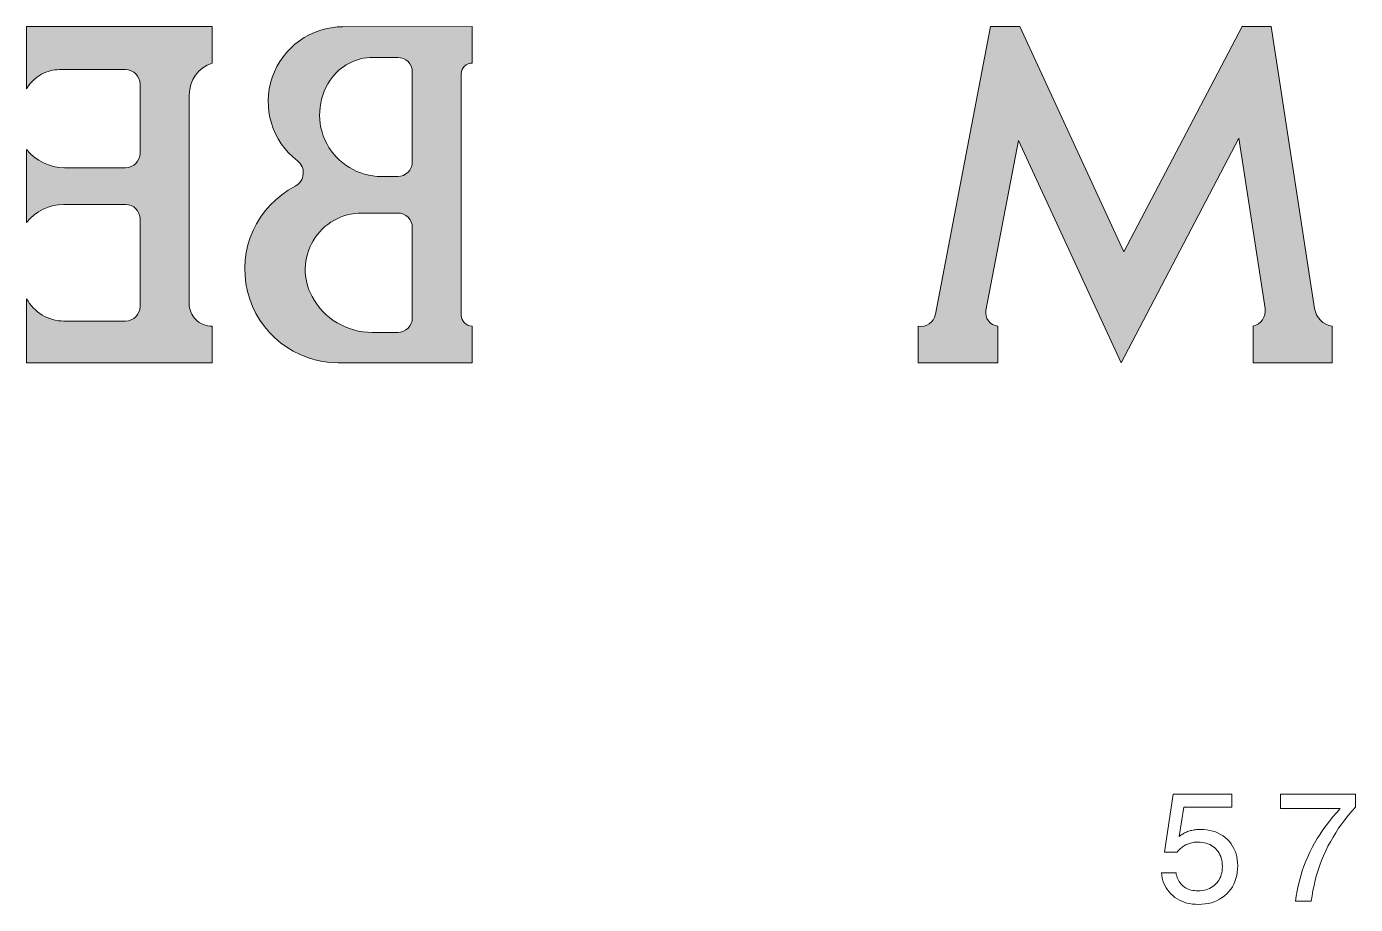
# Model space of a CAD drawing. Extents: x 0 to 297, y 0 to 420.
# Drawn here: x 183.38 to 219.76, y 346.57 to 370.59 of the extents above; entities that cross this region are included whole.
import ezdxf

# ---------------------------------------------------------------- set-up
doc = ezdxf.new("R2010")
doc.units = 0

msp = doc.modelspace()

# ---------------------------------------------------------------- linework, layer by layer
at = {"color": 7, "lineweight": 18, "ltscale": 0.04267}
msp.add_line((183.376, 370.595), (183.376, 368.888), dxfattribs=at)
at = {"color": 7, "lineweight": 18, "ltscale": 0.126993}
for p, q in [((183.376, 370.595), (188.455, 370.595)), ((183.376, 361.395), (188.455, 361.395))]:
    msp.add_line(p, q, dxfattribs=at)
at = {"color": 7, "lineweight": 18, "ltscale": 0.025}
for p, q in [((188.455, 369.595), (188.455, 370.595)), ((188.455, 361.395), (188.455, 362.395)), ((195.576, 362.395), (195.576, 361.395)), ((207.787, 362.395), (207.787, 361.395)), ((209.966, 362.395), (209.966, 361.395)), ((216.953, 362.395), (216.953, 361.395)), ((219.118, 362.395), (219.118, 361.395))]:
    msp.add_line(p, q, dxfattribs=at)
at = {"color": 7, "lineweight": 18, "ltscale": 0.088461}
msp.add_line((195.576, 370.593), (192.037, 370.591), dxfattribs=at)
at = {"color": 7, "lineweight": 18, "ltscale": 0.024949}
msp.add_line((195.576, 370.593), (195.576, 369.595), dxfattribs=at)
at = {"color": 7, "lineweight": 18, "ltscale": 0.200421}
msp.add_line((209.768, 370.595), (208.257, 362.722), dxfattribs=at)
at = {"color": 7, "lineweight": 18, "ltscale": 0.02}
for p, q in [((210.568, 370.595), (209.768, 370.595)), ((216.652, 370.595), (217.452, 370.595))]:
    msp.add_line(p, q, dxfattribs=at)
at = {"color": 7, "lineweight": 18, "ltscale": 0.169917}
msp.add_line((213.42, 364.426), (210.568, 370.595), dxfattribs=at)
at = {"color": 7, "lineweight": 18, "ltscale": 0.174102}
msp.add_line((213.42, 364.426), (216.652, 370.595), dxfattribs=at)
at = {"color": 7, "lineweight": 18, "ltscale": 0.195168}
msp.add_line((217.452, 370.595), (218.639, 362.879), dxfattribs=at)
at = {"color": 7, "lineweight": 18, "ltscale": 0.01683}
msp.add_line((193.536, 369.752), (192.862, 369.752), dxfattribs=at)
at = {"color": 7, "lineweight": 18, "ltscale": 0.045095}
msp.add_line((184.28, 369.417), (186.084, 369.417), dxfattribs=at)
at = {"color": 7, "lineweight": 18, "ltscale": 0.061501}
msp.add_line((193.936, 369.352), (193.936, 366.892), dxfattribs=at)
at = {"color": 7, "lineweight": 18, "ltscale": 0.165203}
msp.add_line((195.276, 369.305), (195.276, 362.697), dxfattribs=at)
at = {"color": 7, "lineweight": 18, "ltscale": 0.04713}
msp.add_line((186.484, 369.017), (186.484, 367.132), dxfattribs=at)
at = {"color": 7, "lineweight": 18, "ltscale": 0.142591}
msp.add_line((187.831, 368.73), (187.823, 363.026), dxfattribs=at)
at = {"color": 7, "lineweight": 18, "ltscale": 0.11835}
msp.add_line((210.534, 367.476), (209.641, 362.827), dxfattribs=at)
at = {"color": 7, "lineweight": 18, "ltscale": 0.167491}
msp.add_line((213.346, 361.395), (210.534, 367.476), dxfattribs=at)
at = {"color": 7, "lineweight": 18, "ltscale": 0.173494}
msp.add_line((213.346, 361.395), (216.565, 367.542), dxfattribs=at)
at = {"color": 7, "lineweight": 18, "ltscale": 0.11795}
msp.add_line((216.565, 367.542), (217.283, 362.879), dxfattribs=at)
at = {"color": 7, "lineweight": 18, "ltscale": 0.05}
msp.add_line((183.376, 367.232), (183.376, 365.232), dxfattribs=at)
at = {"color": 7, "lineweight": 18, "ltscale": 0.041826}
msp.add_line((186.084, 366.732), (184.411, 366.732), dxfattribs=at)
at = {"color": 7, "lineweight": 18, "ltscale": 0.011222}
msp.add_line((193.536, 366.492), (193.087, 366.492), dxfattribs=at)
at = {"color": 7, "lineweight": 18, "ltscale": 0.04222}
msp.add_line((186.084, 365.728), (184.395, 365.728), dxfattribs=at)
at = {"color": 7, "lineweight": 18, "ltscale": 0.059834}
msp.add_line((186.484, 365.328), (186.484, 362.935), dxfattribs=at)
at = {"color": 7, "lineweight": 18, "ltscale": 0.024505}
msp.add_line((193.536, 365.492), (192.555, 365.492), dxfattribs=at)
at = {"color": 7, "lineweight": 18, "ltscale": 0.061689}
msp.add_line((193.936, 365.092), (193.936, 362.624), dxfattribs=at)
at = {"color": 7, "lineweight": 18, "ltscale": 0.043821}
msp.add_line((183.376, 363.148), (183.376, 361.395), dxfattribs=at)
at = {"color": 7, "lineweight": 18, "ltscale": 0.04213}
msp.add_line((184.398, 362.535), (186.084, 362.535), dxfattribs=at)
at = {"color": 7, "lineweight": 18, "ltscale": 0.017548}
msp.add_line((193.536, 362.224), (192.834, 362.224), dxfattribs=at)
at = {"color": 7, "lineweight": 18, "ltscale": 0.091652}
msp.add_line((195.576, 361.395), (191.91, 361.395), dxfattribs=at)
at = {"color": 7, "lineweight": 18, "ltscale": 0.054476}
msp.add_line((209.966, 361.395), (207.787, 361.395), dxfattribs=at)
at = {"color": 7, "lineweight": 18, "ltscale": 0.054129}
msp.add_line((219.118, 361.395), (216.953, 361.395), dxfattribs=at)
at = {"color": 7, "lineweight": 18}
msp.add_lwpolyline([(184.28, 369.417), (184.215, 369.415), (184.151, 369.409), (184.088, 369.399), (184.025, 369.385), (183.963, 369.367), (183.902, 369.346), (183.843, 369.32), (183.785, 369.291), (183.73, 369.259), (183.676, 369.223), (183.625, 369.184), (183.576, 369.142), (183.53, 369.096), (183.487, 369.048), (183.447, 368.998), (183.41, 368.945), (183.376, 368.888)], dxfattribs=at)
at = {"color": 7, "lineweight": 13}
for points in [[(214.444, 347.438), (214.845, 347.438), (214.853, 347.392), (214.864, 347.348), (214.877, 347.307), (214.893, 347.267), (214.911, 347.229), (214.932, 347.194), (214.955, 347.16), (214.981, 347.129), (215.009, 347.1), (215.04, 347.072), (215.072, 347.047), (215.107, 347.025), (215.143, 347.005), (215.181, 346.988), (215.221, 346.973), (215.262, 346.961), (215.305, 346.952), (215.35, 346.946), (215.397, 346.942), (215.445, 346.94), (215.505, 346.942), (215.561, 346.948), (215.616, 346.957), (215.668, 346.97), (215.717, 346.986), (215.765, 347.006), (215.81, 347.03), (215.852, 347.058), (215.893, 347.089), (215.93, 347.124), (215.965, 347.162), (215.996, 347.202), (216.024, 347.244), (216.048, 347.289), (216.068, 347.336), (216.084, 347.386), (216.097, 347.437), (216.106, 347.492), (216.112, 347.548), (216.114, 347.607), (216.112, 347.667), (216.107, 347.724), (216.097, 347.779), (216.085, 347.831), (216.068, 347.881), (216.049, 347.929), (216.025, 347.974), (215.998, 348.016), (215.967, 348.056), (215.932, 348.094), (215.895, 348.128), (215.855, 348.159), (215.812, 348.186), (215.768, 348.21), (215.72, 348.23), (215.67, 348.246), (215.618, 348.259), (215.563, 348.268), (215.505, 348.273), (215.445, 348.275), (215.411, 348.274), (215.377, 348.272), (215.343, 348.269), (215.31, 348.264), (215.278, 348.258), (215.246, 348.25), (215.215, 348.241), (215.185, 348.23), (215.155, 348.219), (215.126, 348.205), (215.098, 348.191), (215.07, 348.175), (215.043, 348.158), (215.016, 348.139), (214.991, 348.119), (214.966, 348.098), (214.942, 348.075), (214.919, 348.051), (214.896, 348.025), (214.874, 347.999), (214.531, 347.999), (214.767, 349.588), (216.369, 349.588), (216.369, 349.234), (215.055, 349.234), (214.935, 348.427), (214.957, 348.445), (214.98, 348.463), (215.003, 348.48), (215.028, 348.495), (215.053, 348.51), (215.078, 348.524), (215.105, 348.537), (215.132, 348.549), (215.16, 348.561), (215.189, 348.571), (215.219, 348.581), (215.249, 348.589), (215.28, 348.596), (215.311, 348.603), (215.342, 348.608), (215.375, 348.613), (215.407, 348.616), (215.441, 348.619), (215.474, 348.62), (215.509, 348.621), (215.599, 348.618), (215.686, 348.61), (215.77, 348.596), (215.849, 348.577), (215.925, 348.552), (215.998, 348.522), (216.067, 348.486), (216.132, 348.445), (216.194, 348.399), (216.252, 348.347), (216.305, 348.29), (216.353, 348.23), (216.395, 348.167), (216.432, 348.1), (216.463, 348.03), (216.488, 347.956), (216.508, 347.879), (216.522, 347.799), (216.531, 347.715), (216.533, 347.628), (216.53, 347.535), (216.521, 347.446), (216.506, 347.36), (216.486, 347.279), (216.459, 347.2), (216.426, 347.126), (216.387, 347.054), (216.342, 346.987), (216.292, 346.923), (216.235, 346.862), (216.174, 346.807), (216.108, 346.757), (216.04, 346.713), (215.968, 346.675), (215.892, 346.643), (215.812, 346.616), (215.729, 346.596), (215.642, 346.581), (215.552, 346.572), (215.458, 346.569), (215.375, 346.572), (215.294, 346.579), (215.217, 346.591), (215.142, 346.608), (215.07, 346.629), (215.002, 346.656), (214.936, 346.687), (214.873, 346.723), (214.812, 346.763), (214.755, 346.809), (214.702, 346.858), (214.653, 346.91), (214.61, 346.966), (214.571, 347.024), (214.538, 347.086), (214.509, 347.15), (214.485, 347.217), (214.467, 347.288), (214.453, 347.361)], [(218.112, 346.656), (218.134, 346.799), (218.159, 346.941), (218.189, 347.081), (218.223, 347.218), (218.26, 347.354), (218.302, 347.487), (218.348, 347.619), (218.398, 347.749), (218.452, 347.876), (218.51, 348.002), (218.572, 348.126), (218.639, 348.249), (218.711, 348.371), (218.787, 348.492), (218.868, 348.611), (218.953, 348.73), (219.043, 348.848), (219.138, 348.964), (219.238, 349.08), (219.341, 349.194), (217.701, 349.194), (217.701, 349.588), (219.757, 349.588), (219.757, 349.23), (219.656, 349.118), (219.56, 349.004), (219.468, 348.888), (219.381, 348.771), (219.297, 348.652), (219.218, 348.532), (219.143, 348.409), (219.072, 348.285), (219.005, 348.16), (218.943, 348.032), (218.885, 347.903), (218.831, 347.772), (218.781, 347.639), (218.735, 347.505), (218.694, 347.368), (218.656, 347.229), (218.623, 347.089), (218.594, 346.946), (218.569, 346.802), (218.549, 346.656)]]:
    msp.add_lwpolyline(points, close=True, dxfattribs=at)
at = {"color": 7, "lineweight": 18}
for centre, radius, start, end in [((192.039, 368.544), 2.047, 90.0366, 232.4123), ((192.862, 368.333), 1.418, 90, 145.8062), ((193.536, 369.352), 0.4, 0, 90), ((186.084, 369.017), 0.4, 0, 90), ((188.744, 368.729), 0.913, 108.4461, 179.92), ((195.565, 369.305), 0.29, 87.9607, 180), ((193.087, 368.181), 1.689, 145.8062, 270), ((184.411, 368.053), 1.321, 218.4255, 270), ((186.084, 367.132), 0.4, 270, 0), ((190.538, 366.594), 0.414, 297.4715, 52.4123), ((193.536, 366.892), 0.4, 270, 360), ((191.91, 363.955), 2.56, 117.4715, 270), ((184.395, 364.434), 1.294, 90, 141.9369), ((186.084, 365.328), 0.4, 0, 90), ((192.555, 363.941), 1.551, 90, 208.3662), ((193.536, 365.092), 0.4, 0, 90), ((184.398, 363.695), 1.16, 208.1398, 270), ((192.834, 364.091), 1.867, 208.3662, 270), ((186.084, 362.935), 0.4, 270, 360), ((188.454, 363.025), 0.631, 179.92, 270.15), ((207.855, 362.799), 0.41, 260.4914, 349.1371), ((210, 362.758), 0.365, 169.1371, 264.7009), ((216.858, 362.814), 0.43, 282.6965, 8.7469), ((219.212, 362.967), 0.58, 188.7469, 260.673), ((193.536, 362.624), 0.4, 270, 360), ((195.578, 362.697), 0.302, 180, 269.5489)]:
    msp.add_arc(centre, radius, start, end, dxfattribs=at)
at = {"color": 7, "lineweight": 5}
for points in [[(188.455, 370.595), (184.28, 369.417), (183.376, 370.595), (184.009, 369.381)], [(183.376, 370.595), (184.009, 369.381), (183.54, 369.107), (183.756, 369.275)], [(183.376, 370.595), (183.54, 369.107), (183.376, 368.888)], [(188.455, 370.595), (186.123, 369.415), (184.28, 369.417), (186.084, 369.417)], [(188.455, 370.595), (186.2, 369.4), (186.123, 369.415), (186.162, 369.409)], [(188.455, 370.595), (186.272, 369.37), (186.2, 369.4), (186.237, 369.387)], [(188.455, 370.595), (186.337, 369.326), (186.272, 369.37), (186.306, 369.35)], [(188.455, 370.595), (186.393, 369.271), (186.337, 369.326), (186.366, 369.3)], [(188.455, 370.595), (186.436, 369.206), (186.393, 369.271), (186.416, 369.239)], [(188.455, 370.595), (186.466, 369.133), (186.436, 369.206), (186.453, 369.17)], [(188.455, 370.595), (186.482, 369.056), (186.466, 369.133), (186.476, 369.095)], [(188.455, 370.595), (186.484, 365.328), (186.484, 367.132), (186.482, 365.367)], [(188.455, 370.595), (186.484, 367.132), (186.482, 369.056), (186.484, 369.017)], [(187.9, 369.077), (187.876, 369.01), (188.455, 370.595), (186.484, 365.328)], [(188.455, 370.595), (187.93, 369.142), (187.9, 369.077)], [(188.455, 370.595), (188.004, 369.263), (187.93, 369.142), (187.965, 369.204)], [(188.455, 370.595), (188.096, 369.372), (188.004, 369.263), (188.048, 369.319)], [(188.455, 370.595), (188.204, 369.464), (188.096, 369.372), (188.148, 369.42)], [(188.455, 370.595), (188.324, 369.539), (188.204, 369.464), (188.263, 369.504)], [(188.455, 370.595), (188.455, 369.595), (188.324, 369.539), (188.389, 369.57)], [(191.118, 370.372), (190.846, 370.207), (190.893, 366.806), (190.863, 366.849)], [(191.118, 370.372), (190.893, 366.806), (190.934, 366.711), (190.916, 366.76)], [(191.118, 370.372), (190.934, 366.711), (190.951, 366.609), (190.946, 366.661)], [(191.118, 370.372), (190.951, 366.609), (191.022, 364.173), (191.005, 363.974)], [(191.022, 364.173), (191.065, 364.369), (191.118, 370.372), (191.132, 364.557)], [(191.118, 370.372), (191.132, 364.557), (191.412, 370.492), (191.224, 364.735)], [(191.412, 370.492), (191.224, 364.735), (191.337, 364.9)], [(191.428, 368.501), (191.412, 370.492), (191.4, 368.274), (191.337, 364.9)], [(191.486, 368.722), (191.721, 370.566), (191.428, 368.501), (191.412, 370.492)], [(191.721, 370.566), (191.486, 368.722), (191.689, 369.13), (191.574, 368.933)], [(191.721, 370.566), (191.689, 369.13), (191.74, 369.2)], [(192.037, 370.591), (191.721, 370.566), (191.795, 369.267), (191.74, 369.2)], [(192.037, 370.591), (191.795, 369.267), (191.916, 369.39), (191.854, 369.33)], [(192.037, 370.591), (191.916, 369.39), (192.051, 369.497), (191.982, 369.445)], [(195.576, 370.593), (192.037, 370.591), (192.521, 369.71), (192.437, 369.686)], [(192.037, 370.591), (192.051, 369.497), (192.199, 369.587), (192.124, 369.544)], [(192.037, 370.591), (192.199, 369.587), (192.356, 369.658), (192.276, 369.625)], [(192.037, 370.591), (192.356, 369.658), (192.437, 369.686)], [(195.576, 370.593), (192.521, 369.71), (192.69, 369.741), (192.605, 369.728)], [(195.576, 370.593), (192.69, 369.741), (192.862, 369.752), (192.776, 369.749)], [(195.576, 370.593), (192.862, 369.752), (193.575, 369.75), (193.536, 369.752)], [(195.576, 370.593), (193.575, 369.75), (193.652, 369.734), (193.614, 369.744)], [(195.576, 370.593), (193.652, 369.734), (193.724, 369.704), (193.689, 369.721)], [(195.576, 370.593), (193.724, 369.704), (193.789, 369.661), (193.758, 369.684)], [(195.576, 370.593), (193.789, 369.661), (193.845, 369.605), (193.819, 369.634)], [(195.576, 370.593), (193.845, 369.605), (193.888, 369.54), (193.868, 369.574)], [(195.576, 370.593), (193.888, 369.54), (193.918, 369.468), (193.905, 369.505)], [(195.576, 370.593), (193.918, 369.468), (193.934, 369.391), (193.928, 369.43)], [(195.576, 370.593), (193.934, 369.391), (195.281, 369.363), (193.936, 369.352)], [(195.576, 370.593), (195.281, 369.363), (195.299, 369.419), (195.289, 369.391)], [(195.576, 370.593), (195.299, 369.419), (195.327, 369.47), (195.311, 369.445)], [(195.576, 370.593), (195.327, 369.47), (195.364, 369.514), (195.344, 369.493)], [(195.576, 370.593), (195.364, 369.514), (195.41, 369.55), (195.386, 369.533)], [(195.576, 370.593), (195.41, 369.55), (195.462, 369.576), (195.435, 369.564)], [(195.576, 370.593), (195.462, 369.576), (195.518, 369.591), (195.489, 369.585)], [(195.576, 370.593), (195.518, 369.591), (195.576, 369.595), (195.547, 369.594)], [(208.257, 362.722), (209.635, 362.751), (209.768, 370.595), (209.636, 362.789)], [(209.636, 362.789), (209.641, 362.827), (209.768, 370.595), (210.534, 367.476)], [(209.768, 370.595), (210.534, 367.476), (210.568, 370.595), (213.346, 361.395)], [(210.568, 370.595), (213.346, 361.395), (213.42, 364.426), (216.565, 367.542)], [(213.42, 364.426), (216.565, 367.542), (216.652, 370.595), (217.283, 362.879)], [(216.652, 370.595), (217.283, 362.879), (217.452, 370.595), (217.287, 362.839)], [(217.452, 370.595), (217.287, 362.839), (217.288, 362.799)], [(217.288, 362.799), (218.639, 362.879), (217.452, 370.595)], [(190.395, 369.763), (190.554, 367.134), (190.603, 370.003), (190.79, 366.922)], [(190.603, 370.003), (190.79, 366.922), (190.846, 370.207), (190.829, 366.888)], [(190.846, 370.207), (190.829, 366.888), (190.863, 366.849)], [(190.226, 369.494), (190.354, 367.381), (190.395, 369.763), (190.554, 367.134)], [(190.101, 369.202), (190.194, 367.655), (190.226, 369.494), (190.354, 367.381)], [(193.936, 369.352), (195.276, 369.305), (195.281, 369.363), (195.277, 369.334)], [(193.936, 369.352), (193.936, 366.892), (195.277, 362.668), (195.281, 362.639)], [(193.936, 369.352), (195.277, 362.668), (195.276, 369.305), (195.276, 362.697)], [(186.484, 365.328), (187.876, 369.01), (187.856, 368.942)], [(186.484, 362.935), (186.484, 365.328), (187.843, 368.872), (187.856, 368.942)], [(190.022, 368.895), (190.079, 367.951), (190.101, 369.202), (190.194, 367.655)], [(186.484, 362.935), (187.843, 368.872), (187.831, 368.73), (187.834, 368.801)], [(186.484, 362.935), (187.831, 368.73), (187.826, 362.964), (187.823, 363.026)], [(189.992, 368.579), (190.011, 368.262), (190.022, 368.895), (190.079, 367.951)], [(191.4, 368.274), (191.337, 364.9), (191.403, 368.045), (191.471, 365.049)], [(191.403, 368.045), (191.471, 365.049), (191.437, 367.819)], [(191.501, 367.599), (191.437, 367.819), (191.622, 365.18), (191.471, 365.049)], [(191.501, 367.599), (191.622, 365.18), (191.594, 367.39)], [(183.376, 365.232), (183.376, 367.232), (183.423, 365.288), (183.424, 367.175)], [(183.423, 365.288), (183.424, 367.175), (183.473, 365.342), (183.474, 367.121)], [(183.473, 365.342), (183.474, 367.121), (183.525, 365.393), (183.528, 367.07)], [(186.482, 367.093), (186.476, 365.406), (186.476, 367.054), (186.466, 365.444)], [(186.484, 367.132), (186.482, 365.367), (186.482, 367.093), (186.476, 365.406)], [(191.594, 367.39), (191.622, 365.18), (191.714, 367.196), (191.79, 365.289)], [(191.714, 367.196), (191.79, 365.289), (191.86, 367.02), (191.97, 365.377)], [(183.525, 365.393), (183.528, 367.07), (183.581, 365.44), (183.585, 367.022)], [(183.581, 365.44), (183.585, 367.022), (183.639, 365.485), (183.644, 366.977)], [(183.639, 365.485), (183.644, 366.977), (183.7, 365.526), (183.706, 366.935)], [(183.7, 365.526), (183.706, 366.935), (183.763, 365.564), (183.77, 366.898)], [(183.763, 365.564), (183.77, 366.898), (183.828, 365.598), (183.836, 366.863)], [(183.828, 365.598), (183.836, 366.863), (183.895, 365.628), (183.904, 366.833)], [(183.895, 365.628), (183.904, 366.833), (183.963, 365.654), (183.973, 366.806)], [(183.963, 365.654), (183.973, 366.806), (184.033, 365.677), (184.044, 366.784)], [(184.033, 365.677), (184.044, 366.784), (184.104, 365.695), (184.116, 366.765)], [(184.104, 365.695), (184.116, 366.765), (184.176, 365.71), (184.189, 366.751)], [(184.176, 365.71), (184.189, 366.751), (184.249, 365.72), (184.262, 366.74)], [(184.249, 365.72), (184.262, 366.74), (184.322, 365.726), (184.336, 366.734)], [(184.322, 365.726), (184.336, 366.734), (184.395, 365.728), (184.411, 366.732)], [(184.395, 365.728), (184.411, 366.732), (186.084, 365.728)], [(186.123, 366.734), (186.084, 365.728), (186.084, 366.732), (184.411, 366.732)], [(186.162, 366.74), (186.123, 365.726), (186.123, 366.734), (186.084, 365.728)], [(186.2, 366.749), (186.162, 365.721), (186.162, 366.74), (186.123, 365.726)], [(186.237, 366.762), (186.2, 365.711), (186.2, 366.749), (186.162, 365.721)], [(186.272, 366.779), (186.237, 365.698), (186.237, 366.762), (186.2, 365.711)], [(186.306, 366.799), (186.272, 365.681), (186.272, 366.779), (186.237, 365.698)], [(186.337, 366.823), (186.306, 365.661), (186.306, 366.799), (186.272, 365.681)], [(186.366, 366.849), (186.337, 365.637), (186.337, 366.823), (186.306, 365.661)], [(186.393, 366.878), (186.366, 365.611), (186.366, 366.849), (186.337, 365.637)], [(186.416, 366.91), (186.393, 365.582), (186.393, 366.878), (186.366, 365.611)], [(186.436, 366.943), (186.416, 365.55), (186.416, 366.91), (186.393, 365.582)], [(186.453, 366.979), (186.436, 365.517), (186.436, 366.943), (186.416, 365.55)], [(186.466, 367.016), (186.453, 365.481), (186.453, 366.979), (186.436, 365.517)], [(186.476, 367.054), (186.466, 365.444), (186.466, 367.016), (186.453, 365.481)], [(191.86, 367.02), (191.97, 365.377), (192.028, 366.865), (192.159, 365.44)], [(192.028, 366.865), (192.159, 365.44), (192.215, 366.734), (192.356, 365.479)], [(192.215, 366.734), (192.356, 365.479), (192.419, 366.629), (192.555, 365.492)], [(193.918, 365.208), (193.905, 366.739), (193.905, 365.245), (193.888, 366.703)], [(193.928, 365.17), (193.918, 366.776), (193.918, 365.208), (193.905, 366.739)], [(193.934, 365.131), (193.928, 366.814), (193.928, 365.17), (193.918, 366.776)], [(193.936, 365.092), (193.934, 366.852), (193.934, 365.131), (193.928, 366.814)], [(195.576, 361.395), (193.936, 366.892), (193.936, 365.092), (193.934, 366.852)], [(195.289, 362.61), (195.281, 362.639), (195.576, 361.395), (193.936, 366.892)], [(191.073, 361.535), (190.881, 366.364), (190.814, 366.286), (190.85, 366.323)], [(191.073, 361.535), (190.928, 366.456), (190.881, 366.364), (190.907, 366.409)], [(191.005, 363.974), (190.942, 366.506), (190.928, 366.456)], [(191.073, 361.535), (191.014, 363.774), (190.928, 366.456), (191.005, 363.974)], [(191.005, 363.974), (190.951, 366.609), (190.942, 366.506), (190.95, 366.557)], [(192.419, 366.629), (192.555, 365.492), (192.635, 366.553), (193.536, 365.492)], [(192.635, 366.553), (193.536, 365.492), (192.859, 366.507)], [(193.536, 365.492), (193.087, 366.492), (192.859, 366.507)], [(193.575, 365.49), (193.536, 366.492), (193.536, 365.492), (193.087, 366.492)], [(193.614, 365.484), (193.575, 366.494), (193.575, 365.49), (193.536, 366.492)], [(193.652, 365.474), (193.614, 366.499), (193.614, 365.484), (193.575, 366.494)], [(193.689, 365.461), (193.652, 366.509), (193.652, 365.474), (193.614, 366.499)], [(193.724, 365.444), (193.689, 366.522), (193.689, 365.461), (193.652, 366.509)], [(193.758, 365.424), (193.724, 366.539), (193.724, 365.444), (193.689, 366.522)], [(193.789, 365.401), (193.758, 366.559), (193.758, 365.424), (193.724, 366.539)], [(193.819, 365.374), (193.789, 366.582), (193.789, 365.401), (193.758, 366.559)], [(193.845, 365.345), (193.819, 366.609), (193.819, 365.374), (193.789, 366.582)], [(193.868, 365.314), (193.845, 366.638), (193.845, 365.345), (193.819, 366.609)], [(193.888, 365.28), (193.868, 366.669), (193.868, 365.314), (193.845, 366.638)], [(193.905, 365.245), (193.888, 366.703), (193.888, 365.28), (193.868, 366.669)], [(190.051, 365.716), (190.329, 361.941), (190.369, 366), (190.684, 361.707)], [(190.369, 366), (190.684, 361.707), (190.728, 366.227)], [(191.073, 361.535), (190.728, 366.227), (190.684, 361.707)], [(191.073, 361.535), (190.814, 366.286), (190.728, 366.227), (190.773, 366.254)], [(189.785, 365.384), (190.017, 362.231), (190.051, 365.716), (190.329, 361.941)], [(189.578, 365.013), (189.757, 362.568), (189.785, 365.384), (190.017, 362.231)], [(189.435, 364.612), (189.557, 362.944), (189.578, 365.013), (189.757, 362.568)], [(195.576, 361.395), (193.936, 365.092), (193.934, 362.585), (193.936, 362.624)], [(189.36, 364.193), (189.422, 363.347), (189.435, 364.612), (189.557, 362.944)], [(189.422, 363.347), (189.36, 364.193), (189.356, 363.768)], [(191.073, 361.535), (191.107, 363.386), (191.014, 363.774), (191.048, 363.577)], [(183.376, 361.395), (183.376, 363.148), (183.459, 363.015), (183.415, 363.08)], [(191.486, 361.43), (191.191, 363.204), (191.073, 361.535), (191.107, 363.386)], [(191.486, 361.43), (191.325, 362.992), (191.191, 363.204), (191.254, 363.096)], [(183.376, 361.395), (183.459, 363.015), (183.559, 362.895), (183.507, 362.953)], [(183.376, 361.395), (183.559, 362.895), (183.674, 362.789), (183.614, 362.84)], [(183.376, 361.395), (183.674, 362.789), (183.802, 362.7), (183.737, 362.742)], [(188.455, 361.395), (186.416, 362.713), (186.453, 362.782), (186.436, 362.746)], [(188.455, 361.395), (186.453, 362.782), (186.476, 362.857), (186.466, 362.819)], [(188.455, 361.395), (186.476, 362.857), (186.484, 362.935), (186.482, 362.896)], [(186.484, 362.935), (187.826, 362.964), (187.85, 362.843), (187.835, 362.903)], [(188.455, 361.395), (186.484, 362.935), (187.898, 362.728), (187.871, 362.784)], [(186.484, 362.935), (187.85, 362.843), (187.871, 362.784)], [(188.455, 361.395), (187.898, 362.728), (187.967, 362.625), (187.93, 362.675)], [(191.486, 361.43), (191.486, 362.799), (191.325, 362.992), (191.402, 362.893)], [(191.91, 361.395), (191.671, 362.63), (191.486, 362.799), (191.575, 362.712)], [(191.91, 361.395), (191.486, 362.799), (191.486, 361.43)], [(209.966, 361.395), (209.644, 362.676), (208.248, 362.683), (208.257, 362.722)], [(209.644, 362.676), (209.638, 362.713), (208.257, 362.722), (209.635, 362.751)], [(219.118, 361.395), (217.284, 362.759), (217.267, 362.68), (217.277, 362.719)], [(219.118, 361.395), (218.66, 362.79), (217.284, 362.759), (217.288, 362.799)], [(217.288, 362.799), (218.66, 362.79), (218.639, 362.879), (218.647, 362.834)], [(219.118, 361.395), (218.694, 362.706), (218.66, 362.79), (218.675, 362.748)], [(183.376, 361.395), (183.802, 362.7), (183.942, 362.629), (183.871, 362.662)], [(183.376, 361.395), (183.942, 362.629), (184.089, 362.577), (184.015, 362.6)], [(188.455, 361.395), (183.376, 361.395), (184.165, 362.559), (184.089, 362.577)], [(188.455, 361.395), (184.165, 362.559), (184.32, 362.538), (184.242, 362.545)], [(188.455, 361.395), (184.32, 362.538), (186.084, 362.535), (184.398, 362.535)], [(188.455, 361.395), (186.084, 362.535), (186.162, 362.543), (186.123, 362.537)], [(188.455, 361.395), (186.162, 362.543), (186.237, 362.565), (186.2, 362.552)], [(188.455, 361.395), (186.237, 362.565), (186.306, 362.602), (186.272, 362.582)], [(188.455, 361.395), (186.306, 362.602), (186.366, 362.652), (186.337, 362.626)], [(188.455, 361.395), (186.366, 362.652), (186.416, 362.713), (186.393, 362.681)], [(188.455, 361.395), (187.967, 362.625), (188.054, 362.538), (188.008, 362.579)], [(188.455, 361.395), (188.054, 362.538), (188.157, 362.469), (188.104, 362.501)], [(188.455, 361.395), (188.157, 362.469), (188.272, 362.422), (188.213, 362.442)], [(188.455, 361.395), (188.272, 362.422), (188.393, 362.398), (188.332, 362.407)], [(188.455, 361.395), (188.393, 362.398), (188.455, 362.395)], [(191.91, 361.395), (191.877, 362.488), (191.671, 362.63), (191.772, 362.556)], [(191.91, 361.395), (192.101, 362.374), (191.877, 362.488), (191.987, 362.427)], [(191.91, 361.395), (192.338, 362.291), (192.101, 362.374), (192.218, 362.329)], [(195.576, 361.395), (193.845, 362.37), (193.789, 362.315), (193.819, 362.341)], [(195.576, 361.395), (193.888, 362.436), (193.845, 362.37), (193.868, 362.402)], [(195.576, 361.395), (193.918, 362.508), (193.888, 362.436), (193.905, 362.471)], [(195.576, 361.395), (193.934, 362.585), (193.918, 362.508), (193.928, 362.546)], [(195.576, 361.395), (195.298, 362.582), (195.289, 362.61)], [(195.576, 361.395), (195.326, 362.53), (195.298, 362.582), (195.311, 362.555)], [(195.576, 361.395), (195.363, 362.484), (195.326, 362.53), (195.344, 362.506)], [(195.576, 361.395), (195.409, 362.447), (195.363, 362.484), (195.385, 362.464)], [(195.576, 361.395), (195.461, 362.419), (195.409, 362.447), (195.434, 362.431)], [(195.576, 361.395), (195.517, 362.401), (195.461, 362.419), (195.488, 362.408)], [(195.576, 361.395), (195.576, 362.395), (195.517, 362.401), (195.546, 362.397)], [(209.966, 361.395), (207.826, 362.39), (207.787, 361.395), (207.787, 362.395)], [(209.966, 361.395), (207.905, 362.392), (207.826, 362.39), (207.866, 362.389)], [(209.966, 361.395), (207.982, 362.41), (207.905, 362.392), (207.944, 362.399)], [(209.966, 361.395), (208.055, 362.442), (207.982, 362.41), (208.019, 362.424)], [(209.966, 361.395), (208.12, 362.487), (208.055, 362.442), (208.088, 362.463)], [(209.966, 361.395), (208.175, 362.544), (208.12, 362.487), (208.149, 362.514)], [(209.966, 361.395), (208.218, 362.61), (208.175, 362.544), (208.198, 362.576)], [(209.966, 361.395), (208.248, 362.683), (208.218, 362.61), (208.235, 362.646)], [(209.966, 361.395), (209.669, 362.604), (209.644, 362.676), (209.655, 362.639)], [(209.966, 361.395), (209.708, 362.539), (209.669, 362.604), (209.687, 362.57)], [(209.966, 361.395), (209.76, 362.483), (209.708, 362.539), (209.732, 362.51)], [(209.966, 361.395), (209.822, 362.44), (209.76, 362.483), (209.79, 362.46)], [(209.966, 361.395), (209.892, 362.41), (209.822, 362.44), (209.856, 362.423)], [(209.966, 361.395), (209.966, 362.395), (209.892, 362.41), (209.928, 362.4)], [(219.118, 361.395), (216.992, 362.406), (216.953, 361.395), (216.953, 362.395)], [(219.118, 361.395), (217.065, 362.438), (216.992, 362.406), (217.029, 362.42)], [(219.118, 361.395), (217.132, 362.483), (217.065, 362.438), (217.1, 362.459)], [(219.118, 361.395), (217.189, 362.54), (217.132, 362.483), (217.162, 362.51)], [(219.118, 361.395), (217.234, 362.606), (217.189, 362.54), (217.213, 362.572)], [(219.118, 361.395), (217.267, 362.68), (217.234, 362.606), (217.252, 362.643)], [(219.118, 361.395), (218.741, 362.629), (218.694, 362.706), (218.716, 362.667)], [(219.118, 361.395), (218.8, 362.559), (218.741, 362.629), (218.769, 362.593)], [(219.118, 361.395), (218.869, 362.5), (218.8, 362.559), (218.833, 362.528)], [(219.118, 361.395), (218.946, 362.452), (218.869, 362.5), (218.906, 362.474)], [(219.118, 361.395), (219.03, 362.417), (218.946, 362.452), (218.987, 362.433)], [(219.118, 361.395), (219.118, 362.395), (219.03, 362.417), (219.073, 362.404)], [(195.576, 361.395), (192.338, 362.291), (191.91, 361.395)], [(195.576, 361.395), (192.583, 362.241), (192.338, 362.291), (192.46, 362.262)], [(195.576, 361.395), (192.834, 362.224), (192.583, 362.241), (192.708, 362.228)], [(195.576, 361.395), (193.575, 362.226), (192.834, 362.224), (193.536, 362.224)], [(195.576, 361.395), (193.652, 362.241), (193.575, 362.226), (193.614, 362.232)], [(195.576, 361.395), (193.724, 362.271), (193.652, 362.241), (193.689, 362.255)], [(195.576, 361.395), (193.789, 362.315), (193.724, 362.271), (193.758, 362.291)]]:
    msp.add_solid(points, dxfattribs=at)

doc.saveas('drawing.dxf')
